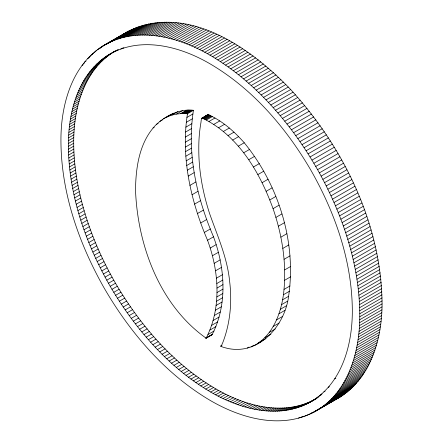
<?xml version="1.0" encoding="UTF-8"?>
<svg xmlns="http://www.w3.org/2000/svg" width="443" height="443" viewBox="0 0 443 443"><rect width="100%" height="100%" fill="white"/><g stroke="black" fill="none" stroke-linecap="round" stroke-linejoin="round"><path stroke-width="0.66" d="M206.122 338.164C221.694 307.974 219.069 271.354 207.54 240.267C190.606 200.734 180.694 156.778 187.467 113.785L193.447 110.285C186.675 153.295 196.57 197.262 213.515 236.817C225.05 267.904 227.674 304.524 212.097 334.714L206.122 338.164C159.818 305.31 137.673 245.594 135.525 190.324C135.741 167.188 139.418 141.588 156.379 124.422C166.38 115.374 179.675 108.729 193.447 110.285M68.383 146.345C68.05 112.068 78.306 72.735 109.737 54.196C141.295 36.005 180.511 46.526 210.026 63.82C252.593 88.777 285.774 127.351 310.51 169.58C334.853 212.103 351.797 260.13 352.318 309.524C352.656 343.801 342.4 383.14 310.969 401.679C279.406 419.864 240.195 409.343 210.674 392.055C168.113 367.092 134.932 328.518 110.196 286.294C85.848 243.772 68.909 195.74 68.383 146.345L73.704 143.277C73.427 109.604 83.146 71.251 113.325 52.169M254.625 345.346C272.65 335.273 280.663 314.225 283.431 294.728C287.081 265.734 282.529 236.152 273.054 208.653C260.08 172.964 238.999 136.455 203.88 118.868C201.227 116.448 201.177 120.352 201 122.207C199.444 131.012 198.708 139.955 198.796 148.892C198.685 170.832 202.844 192.644 209.561 213.476C217.413 235.809 227.359 257.737 229.657 281.587C232.182 302.242 230.205 323.695 222.574 343.137C221.838 344.045 221.987 345.889 220.669 346.127C222.464 347.279 225.299 347.738 227.552 348.392C259.177 355.347 284.882 325.555 288.587 296.339C296.633 242.083 278.664 185.002 244.237 142.757C234.724 131.959 223.693 122.085 210.663 115.761C208.182 113.618 206.288 115.424 204.024 117.124M359.771 316.767C359.976 264.986 342.638 214.462 317.576 169.658C291.871 124.749 257.173 83.71 212.574 56.687C181.503 37.937 140.315 25.832 106.27 44.029C72.807 62.352 61.051 103.297 60.935 139.108C60.73 190.889 78.068 241.407 103.125 286.217C128.83 331.12 163.533 372.164 208.132 399.187C239.203 417.932 280.391 430.042 314.436 411.84C347.899 393.517 359.65 352.573 359.771 316.767L382.065 303.892C381.334 224.103 343.873 147.669 290.68 89.558C250.86 47.933 185.744 1.467 126.709 32.206L104.415 45.075M332.926 400.893C369.002 383.987 382.093 340.983 382.065 303.892M120.047 36.619L126.709 32.206M166.391 117.539L169.591 115.307M113.901 51.82L115.058 51.122L108.003 55.242M102.588 46.177L128.564 31.16M100.799 47.335L130.452 30.168M110.074 42.107L132.368 29.238M99.044 48.542L102.566 46.509M106.082 44.477L110.191 42.107M111.365 41.432L112.539 40.75M113.713 40.075L114.887 39.399M116.642 38.38L117.816 37.705M118.99 37.029L121.338 35.673M112.024 41.232L134.318 28.363M97.322 49.81L101.425 47.44M114.001 40.413L136.3 27.544M95.633 51.128L96.807 50.452M116.011 39.648L138.305 26.779M93.977 52.507L95.738 51.488M118.048 38.945L140.342 26.076M92.36 53.93L93.534 53.254M120.114 38.297L142.408 25.428M90.776 55.414L92.537 54.395M122.207 37.71L144.501 24.836M89.231 56.942L90.405 56.267M124.322 37.179L146.622 24.304M87.72 58.531L89.48 57.512M126.471 36.703L148.765 23.833M128.642 36.287L150.936 23.418M84.818 61.854L85.992 61.178M130.835 35.933L153.134 23.058M83.422 63.593L84.596 62.917M133.055 35.634L155.355 22.759M82.066 65.381L83.24 64.706M135.303 35.396L157.597 22.521M137.568 35.213L159.862 22.338M139.855 35.091L162.149 22.216M142.164 35.025L164.464 22.156M106.303 56.339L111.625 53.265M113.292 52.263L116.841 50.214M115.119 51.377L118.071 49.671M104.631 57.485L109.953 54.417M102.997 58.686L108.313 55.619M116.969 50.546L118.148 49.865M101.392 59.943L106.708 56.87M144.496 35.025L166.795 22.15M120.756 49.046L122.528 48.021M99.819 61.245L105.141 58.177M122.694 48.376L123.874 47.694M98.28 62.601L103.601 59.528M146.849 35.075L169.143 22.205M96.779 64.008L102.095 60.935M95.306 65.464L100.627 62.391M93.872 66.965L99.193 63.897M149.219 35.191L171.513 22.316M92.476 68.521L97.792 65.448M91.114 70.127L96.43 67.054M151.606 35.362L173.905 22.488M89.785 71.777L95.107 68.704M154.014 35.59L176.308 22.72M88.495 73.472L93.816 70.404M87.243 75.216L92.565 72.148M156.44 35.877L178.734 23.008M86.025 77.01L91.347 73.937M84.851 78.848L90.173 75.775M158.882 36.226L181.176 23.352M83.71 80.731L89.032 77.658M161.335 36.631L183.629 23.761M82.608 82.658L87.93 79.59M163.805 37.096L186.104 24.221M81.551 84.63L86.867 81.562M80.526 86.645L85.848 83.577M166.291 37.616L188.591 24.747M79.546 88.705L84.862 85.637M168.794 38.198L191.088 25.323M78.599 90.809L83.921 87.736M171.303 38.834L193.597 25.96M77.697 92.952L83.018 89.879M76.833 95.134L82.154 92.066M173.828 39.532L196.122 26.658M76.013 97.36L81.335 94.287M176.358 40.28L198.658 27.411M75.232 99.625L80.554 96.552M178.906 41.094L201.2 28.219M74.496 101.929L79.812 98.855M181.458 41.958L203.758 29.088M73.793 104.271L79.114 101.198M73.139 106.652L78.461 103.579M184.022 42.882L206.316 30.008M72.525 109.067L77.841 105.993M186.592 43.863L208.891 30.988M71.949 111.52L77.27 108.446M189.172 44.898L211.466 32.023M71.417 114.006L76.739 110.938M191.758 45.989L214.052 33.114M70.93 116.531L76.251 113.458M194.35 47.135L216.644 34.266M70.487 119.089L75.803 116.016M196.941 48.337L219.241 35.468M70.083 121.675L75.404 118.608M69.723 124.3L75.039 121.227M199.544 49.594L221.838 36.725M69.401 126.953L74.723 123.885M202.146 50.906L224.44 38.032M69.13 129.638L74.446 126.565M204.749 52.268L227.049 39.399M68.898 132.352L74.219 129.284M207.357 53.692L229.651 40.817M68.709 135.098L74.025 132.025M209.965 55.159L232.259 42.29M68.56 137.867L73.881 134.799M212.574 56.687L234.868 43.813M68.46 140.669L73.782 137.596M215.182 58.26L237.476 45.391M68.399 143.493L73.721 140.425M217.79 59.888L240.084 47.019M68.41 149.225L73.732 146.151L73.704 143.277M220.392 61.571L242.686 48.697M68.482 152.126L73.804 149.053L73.732 146.151M222.99 63.299L245.289 50.424M68.599 155.05L73.915 151.977L73.804 149.053M225.587 65.077L247.886 52.208M68.754 157.996L74.075 154.923L73.915 151.977M228.178 66.91L250.478 54.035M68.953 160.959L74.274 157.891L74.075 154.923M230.764 68.787L253.064 55.918M69.197 163.949L74.518 160.875L74.274 157.891M233.345 70.714L255.644 57.845M69.485 166.956L74.801 163.882L74.518 160.875M235.92 72.691L258.214 59.816M69.811 169.979L75.133 166.911L74.801 163.882M238.484 74.712L260.783 61.843M163.617 118.763L173.59 113.203M70.182 173.025L75.504 169.951L75.133 166.911M159.884 121.365L162.869 119.638M167.609 116.653L171.895 115.08L177.876 111.625M156.379 124.422L158.173 123.387M171.895 115.08L176.502 114.078L182.483 110.628M241.042 76.783L263.341 63.908M153.007 127.966L154.197 127.274M70.598 176.087L75.919 173.014L75.504 169.951M176.502 114.078L180.478 113.679L186.453 110.229M180.478 113.679L181.641 113.552L187.622 110.102M181.641 113.552L182.809 113.524L188.784 110.074M243.589 78.898L265.889 66.024M182.809 113.524L183.972 113.563L189.947 110.113M71.057 179.16L76.373 176.087L75.919 173.014M183.972 113.563L185.135 113.635L191.116 110.185M185.135 113.635L186.304 113.701L192.279 110.252M246.131 81.058L268.425 68.183M71.556 182.25L76.877 179.182L76.373 176.087M186.918 117.417L192.899 113.962M248.656 83.262L270.95 70.393M72.098 185.357L77.414 182.283L76.877 179.182M186.309 122.29L192.284 118.84M72.68 188.474L78.001 185.401L77.414 182.283M251.17 85.51L273.464 72.641M73.305 191.603L78.627 188.53L78.001 185.401M253.673 87.803L275.967 74.933M185.833 127.163L191.813 123.713M201.842 118.165L207.994 114.637M201.709 118.303L208.193 114.637M201.637 118.502L202.833 117.816M202.434 118.17L208.409 114.72M203.127 118.53L209.102 115.08M203.88 118.868L209.86 115.418M204.688 119.211L210.663 115.761M73.975 194.743L79.291 191.675L78.627 188.53M256.165 90.139L278.459 77.27M205.53 119.582L211.51 116.132M185.517 132.075L191.492 128.625M206.399 120.003L212.374 116.553M74.684 197.894L80 194.826L79.291 191.675M258.64 92.515L280.934 79.646M209.018 121.437L214.993 117.988M185.357 137.07L191.337 133.62M75.432 201.056L80.753 197.982L80 194.826M261.099 94.935L283.393 82.066M213.814 124.378L219.794 120.922M76.224 204.223L81.545 201.15L80.753 197.982M185.373 142.181L191.348 138.725M263.546 97.394L285.84 84.524M77.06 207.396L82.376 204.328L81.545 201.15M265.972 99.897L288.266 87.022M218.593 127.734L224.568 124.284M185.462 147.043L191.437 143.593M77.929 210.58L83.251 207.507L82.376 204.328M268.386 102.433L290.68 89.558M185.584 151.589L191.564 148.139M78.843 213.77L84.164 210.696L83.251 207.507M223.338 131.482L229.313 128.033M270.778 105.008L293.078 92.138M79.795 216.959L85.117 213.886L84.164 210.696M185.833 156.196L191.808 152.746M273.154 107.621L295.453 94.747M80.792 220.154L86.108 217.081L85.117 213.886M228.029 135.608L234.009 132.152M186.204 160.842L192.184 157.392M275.513 110.274L297.807 97.399M81.822 223.35L87.144 220.276L86.108 217.081M186.702 165.521L192.683 162.072M277.85 112.959L300.144 100.085M82.896 226.55L88.212 223.477L87.144 220.276M232.664 140.071L238.639 136.621M280.164 115.678L302.464 102.809M84.004 229.745L89.325 226.678L88.212 223.477M187.323 170.217L193.303 166.767M282.462 118.436L304.756 105.561M85.156 232.946L90.477 229.873L89.325 226.678M238.262 146.207L244.237 142.757M188.225 176.076L194.2 172.626M284.733 121.221L307.032 108.352M86.341 236.141L91.662 233.073L90.477 229.873M286.986 124.046L309.28 111.171M87.564 239.336L92.886 236.263L91.662 233.073M243.639 152.824L249.619 149.374M88.827 242.526L94.149 239.458L92.886 236.263M289.213 126.897L311.507 114.023M189.909 185.401L195.884 181.951M90.128 245.715L95.45 242.642L94.149 239.458M291.416 129.782L313.71 116.908M91.463 248.894L96.784 245.821L95.45 242.642M293.593 132.695L315.892 119.82M248.684 159.762L254.659 156.313M192.013 194.759L197.988 191.31M92.836 252.067L98.158 248.999L96.784 245.821M295.747 135.636L318.041 122.766M94.243 255.234L99.564 252.167L98.158 248.999M297.873 138.609L320.173 125.734M253.413 167.022L259.388 163.567M95.688 258.396L101.01 255.323L99.564 252.167M299.977 141.605L322.271 128.73M194.527 204.14L200.507 200.69M97.167 261.542L102.488 258.474L101.01 255.323M302.048 144.628L324.342 131.759M98.678 264.681L104 261.614L102.488 258.474M304.092 147.68L326.391 134.805M257.854 174.592L263.834 171.142M100.229 267.81L105.545 264.742L104 261.614M197.445 213.537L203.426 210.087M306.113 150.753L328.407 137.878M101.807 270.928L107.128 267.854L105.545 264.742M308.095 153.848L330.395 140.979M103.418 274.029L108.74 270.961L107.128 267.854M262.112 182.682L268.087 179.227M310.056 156.972L332.35 144.097M105.069 277.119L110.385 274.045L108.74 270.961M200.762 222.945L206.737 219.495M311.983 160.111L334.277 147.237M106.746 280.192L112.062 277.124L110.385 274.045M313.882 163.273L336.176 150.404M266.149 191.293L272.129 187.843M108.452 283.249L113.773 280.181L112.062 277.124M315.743 166.457L338.042 153.583M110.196 286.294L115.518 283.221C140.248 325.45 173.429 364.024 215.996 388.982C245.018 405.921 283.11 416.426 314.524 399.597M204.456 232.365L210.431 228.909M317.576 169.658L339.875 156.783M111.968 289.318L117.284 286.244M269.798 199.948L275.773 196.498M319.375 172.875L341.675 160.001M113.768 292.319L119.089 289.251M207.54 240.267L213.515 236.817M321.142 176.109L343.441 163.24M115.601 295.304L120.917 292.236M322.875 179.36L345.175 166.49M117.456 298.272L122.777 295.199M273.054 208.653L279.029 205.203M210.187 248.063L216.162 244.614M324.575 182.627L346.875 169.752M119.344 301.212L124.666 298.139M121.26 304.136L126.582 301.063M326.242 185.905L348.536 173.036M275.911 217.402L281.892 213.952M123.204 307.032L128.525 303.959M212.396 255.755L218.377 252.3M327.87 189.2L350.164 176.325M125.175 309.906L130.491 306.833M329.465 192.506L351.759 179.631M127.169 312.752L132.49 309.679M278.381 226.196L284.362 222.746M331.021 195.817L353.315 182.948M214.179 263.336L220.154 259.886M129.19 315.577L134.506 312.503M332.538 199.145L354.837 186.27M131.233 318.373L136.555 315.3M215.519 270.806L221.5 267.356M334.022 202.479L356.316 189.604M133.304 321.142L138.626 318.068M280.873 237.16L286.848 233.71M335.467 205.818L357.761 192.943M135.397 323.877L140.713 320.81M216.428 278.176L222.408 274.726M336.874 209.168L359.168 196.293M137.513 326.591L142.829 323.517M338.242 212.518L360.541 199.649M216.826 283.503L222.807 280.048M139.65 329.271L144.972 326.198M282.822 248.401L288.797 244.946M339.571 215.879L361.87 203.005M216.992 288.077L222.967 284.627M141.81 331.923L147.126 328.85M340.861 219.241L363.16 206.366M143.992 334.537L149.308 331.469M216.987 292.557L222.962 289.107M342.112 222.607L364.406 209.733M146.19 337.123L151.512 334.055M216.821 296.948L222.801 293.499M284.085 259.305L290.06 255.855M343.325 225.974L365.619 213.1M148.411 339.676L153.727 336.608M216.511 301.251L222.486 297.801M344.493 229.341L366.787 216.466M150.648 342.195L155.969 339.122M216.057 305.471L222.032 302.021M345.623 232.708L367.917 219.833M152.907 344.682L158.223 341.608M284.683 269.914L290.658 266.464M215.359 310.227L221.339 306.777M346.708 236.069L369.002 223.2M155.177 347.129L160.499 344.056M214.34 315.455L220.321 312.005M347.755 239.43L370.049 226.561M157.47 349.538L162.791 346.47M213.089 320.51L219.064 317.061M348.757 242.792L371.057 229.923M159.779 351.914L165.101 348.84M284.622 280.269L290.602 276.82M211.61 325.383L217.591 321.934M162.099 354.25L167.421 351.177M349.721 246.147L372.02 233.273M209.921 330.052L215.896 326.602M164.436 356.549L169.758 353.481M350.64 249.498L372.94 236.623M284.029 289.395L290.01 285.945M208.027 334.498L214.002 331.048M166.789 358.808L172.111 355.74M351.52 252.837L373.814 239.968M205.707 338.136L212.407 334.31M205.945 338.203L212.247 334.565M283.431 294.728L289.406 291.278M169.154 361.028L174.476 357.955M352.351 256.176L374.651 243.301M171.535 363.205L176.851 360.137M282.606 299.795L288.587 296.339M353.143 259.498L375.437 246.629M173.922 365.348L179.243 362.274M353.891 262.815L376.185 249.946M281.582 304.629L287.557 301.179M176.32 367.441L181.641 364.367M354.594 266.121L376.888 253.252M280.364 309.28L286.344 305.831M178.734 369.495L184.05 366.422M220.669 346.127L221.965 345.341M355.253 269.416L377.547 256.547M278.974 313.782L284.949 310.333M181.154 371.505L186.475 368.432M355.867 272.7L378.167 259.825M183.579 373.471L188.901 370.398M276.487 319.94L282.468 316.485M356.438 275.967L378.737 263.098M186.021 375.393L191.337 372.319M273.148 326.485L279.129 323.036M356.964 279.223L379.263 266.348M188.463 377.27L193.785 374.197M269.322 332.394L275.302 328.944M357.451 282.457L379.745 269.588M190.916 379.103L196.238 376.029M264.953 337.588L270.933 334.138M247.283 348.071L249.077 347.035M251.031 346.891L254.022 345.163M259.98 341.985L265.961 338.53M357.883 285.68L380.183 272.81M193.375 380.886L198.691 377.818M195.834 382.625L201.155 379.557M358.276 288.886L380.576 276.011M198.303 384.319L203.619 381.246M358.625 292.07L380.919 279.195M200.773 385.964L206.095 382.89M358.924 295.237L381.224 282.363M203.248 387.559L208.564 384.485M359.184 298.377L381.478 285.508M205.724 389.109L211.04 386.036M359.395 301.506L381.689 288.631M208.199 390.604L213.52 387.536M359.561 304.607L381.855 291.732M210.674 392.055L215.996 388.982M359.683 307.68L381.977 294.811M213.155 393.45L218.477 390.383M359.755 310.737L382.054 297.862M215.63 394.802L220.952 391.728M359.788 313.766L382.082 300.891M218.106 396.097L223.427 393.03M220.581 397.343L225.897 394.276M223.05 398.539L228.366 395.472M359.71 319.741L382.004 306.872M225.515 399.686L230.836 396.612M359.6 322.687L381.899 309.818M227.973 400.777L233.295 397.703M359.45 325.611L381.744 312.736M230.432 401.812L235.754 398.739M359.251 328.496L381.545 315.626M232.88 402.798L238.201 399.724M359.007 331.353L381.301 318.484M235.322 403.728L240.643 400.655M358.719 334.183L381.013 321.308M237.758 404.609L243.08 401.535M358.387 336.973L380.681 324.104M240.184 405.434L245.505 402.36M242.603 406.203L247.925 403.13M358.005 339.737L380.304 326.862M245.012 406.918L250.334 403.844M357.584 342.461L379.878 329.592M247.41 407.577L252.731 404.509M357.113 345.152L379.407 332.283M249.797 408.186L255.113 405.112M356.598 347.81L378.898 334.941M252.172 408.739L257.488 405.666M356.045 350.43L378.339 337.56M254.531 409.232L259.853 406.165M256.879 409.675L262.201 406.602M355.441 353.016L377.735 340.141M259.21 410.063L264.532 406.99M354.793 355.557L377.087 342.683M261.531 410.395L266.852 407.322M354.101 358.066L376.4 345.191M263.834 410.667L269.156 407.599M266.121 410.888L271.443 407.815M353.37 360.53L375.664 347.655M268.392 411.049L273.713 407.981M352.589 362.955L374.889 350.081M270.645 411.159L275.961 408.086M351.77 365.337L374.064 352.467M272.877 411.209L278.198 408.141M275.092 411.209L280.413 408.136M350.906 367.679L373.2 354.81M277.29 411.148L282.606 408.075M334.675 378.865L335.86 378.178M349.998 369.983L372.297 357.108M279.461 411.032L284.783 407.959M281.615 410.86L286.937 407.793M349.051 372.236L371.345 359.367M283.747 410.633L289.069 407.566M285.857 410.351L291.178 407.283M348.06 374.451L370.354 361.577M287.944 410.013L293.266 406.94M328.23 387.348L329.415 386.667M347.024 376.616L369.318 363.747M290.01 409.62L295.326 406.547M292.048 409.171L297.369 406.098M294.063 408.667L299.379 405.594M345.95 378.743L368.244 365.868M323.927 391.867L325.112 391.18M296.051 408.108L301.367 405.035M298.012 407.494L303.333 404.426M320.887 394.624L322.067 393.943M344.831 380.819L367.125 367.945M299.95 406.824L305.266 403.756M319.314 395.931L321.679 394.563M301.855 406.104L307.176 403.03M317.709 397.183L318.894 396.502M303.737 405.323L309.053 402.255M316.069 398.384L319.026 396.679M305.587 404.492L310.908 401.424M307.409 403.606L312.73 400.538M314.403 399.536L317.36 397.831M309.203 402.67L316.839 398.246M310.969 401.679L316.285 398.606L315.111 399.265M343.674 382.846L365.968 369.977M342.478 384.829L364.772 371.959M341.237 386.767L363.531 373.892M339.958 388.655L362.252 375.78M338.64 390.493L360.934 377.619M337.284 392.282L359.578 379.407M335.888 394.015L358.182 381.146M334.454 395.704L356.748 382.835M332.981 397.343L355.28 384.469M331.475 398.927L353.769 386.058M298.499 418.164L299.673 417.483M329.93 400.461L352.224 387.586M300.592 417.572L302.353 416.558M328.346 401.939L350.64 389.07M302.658 416.924L303.832 416.248M326.729 403.368L349.023 390.493M304.695 416.221L306.456 415.207M325.073 404.741L347.367 391.872M306.7 415.456L308.461 414.443M323.384 406.065L345.678 393.19M308.682 414.637L312.199 412.605M310.632 413.762L317.083 410.035M318.257 409.36L343.956 394.458M319.907 408.54L342.201 395.665M312.548 412.832L334.842 399.957M314.436 411.84L340.412 396.823M330.976 401.768L332.438 401.109M258.208 342.926L260.6 341.896M212.097 334.714L211.682 334.686M186.304 113.701L187.467 113.735L187.467 114.084M113.773 280.181L115.518 283.221"/></g></svg>
